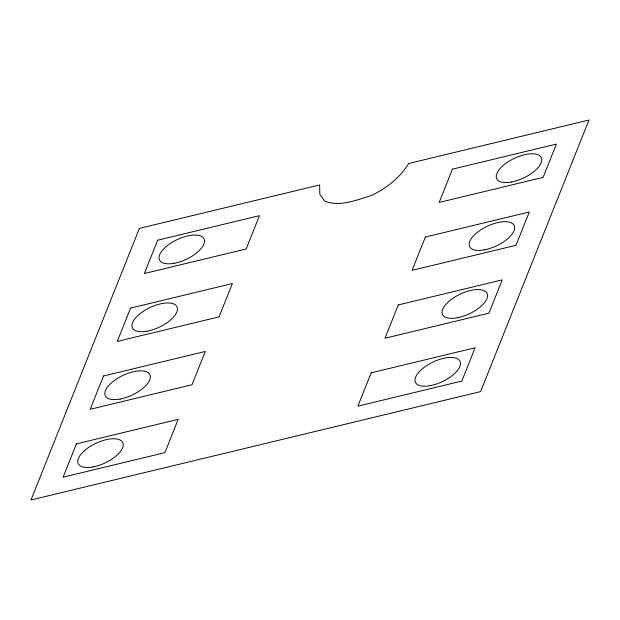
<?xml version="1.0" encoding="UTF-8"?>
<svg xmlns="http://www.w3.org/2000/svg" width="620" height="620" viewBox="0 0 620 620"><rect width="100%" height="100%" fill="white"/><g stroke="black" fill="none" stroke-linecap="round" stroke-linejoin="round"><path stroke-width="0.93" d="M139.376 228.4L31 499.976L480.624 391.6L589 120.024L408.727 163.478C399.822 177.979 386.113 188.457 370.93 195.742C356.058 200.02 340.086 207.188 324.71 201.097L319.804 194.176L319.649 184.946L139.376 228.4M76.384 443.881L63.093 477.191L164.897 452.646L178.188 419.345L76.384 443.881M103.486 375.991L90.195 409.293L191.991 384.757L205.282 351.447L103.486 375.991M130.58 308.094L117.288 341.403L219.085 316.867L232.376 283.557L130.58 308.094M157.674 240.203L144.383 273.505L246.179 248.969L259.47 215.659L157.674 240.203M371.186 372.822L357.895 406.131L461.815 381.083L475.106 347.774L371.186 372.822M398.28 304.931L384.989 338.233L488.909 313.185L502.2 279.876L398.28 304.931M425.374 237.034L412.083 270.343L516.003 245.295L529.302 211.986L425.374 237.034M452.468 169.144L439.177 202.446L543.105 177.398L556.396 144.096L452.468 169.144M93.085 466.93A24.645 10.842 -25.3 0 0 122.845 442.719A24.645 10.842 -25.3 0 0 85.568 449.717A24.645 10.842 -25.3 0 0 93.085 466.93M120.179 399.04A24.645 10.842 -25.3 0 0 149.939 374.821A24.645 10.842 -25.3 0 0 112.662 381.819A24.645 10.842 -25.3 0 0 120.179 399.04M147.273 331.15A24.645 10.842 -25.3 0 0 177.033 306.931A24.645 10.842 -25.3 0 0 139.756 313.929A24.645 10.842 -25.3 0 0 147.273 331.15M174.367 263.252A24.645 10.842 -25.3 0 0 204.127 239.041A24.645 10.842 -25.3 0 0 166.85 246.031A24.645 10.842 -25.3 0 0 174.367 263.252M430.303 385.648A24.645 10.842 -25.3 0 0 460.055 361.437A24.645 10.842 -25.3 0 0 422.786 368.427A24.645 10.842 -25.3 0 0 430.303 385.648M457.397 317.758A24.645 10.842 -25.3 0 0 487.15 293.539A24.645 10.842 -25.3 0 0 449.88 300.537A24.645 10.842 -25.3 0 0 457.397 317.758M484.491 249.86A24.645 10.842 -25.3 0 0 514.244 225.649A24.645 10.842 -25.3 0 0 476.974 232.639A24.645 10.842 -25.3 0 0 484.491 249.86M511.585 181.97A24.645 10.842 -25.3 0 0 541.345 157.751A24.645 10.842 -25.3 0 0 504.068 164.75A24.645 10.842 -25.3 0 0 511.585 181.97"/></g></svg>
